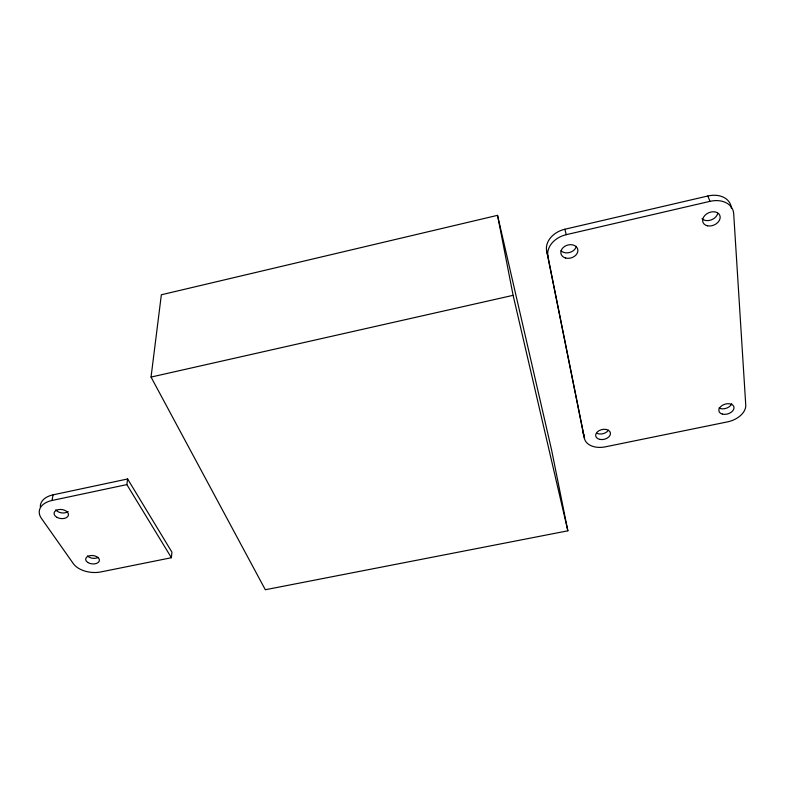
<?xml version="1.0" encoding="UTF-8"?>
<svg xmlns="http://www.w3.org/2000/svg" width="785" height="785" viewBox="0 0 785 785"><rect width="100%" height="100%" fill="white"/><g stroke="black" fill="none" stroke-linecap="round" stroke-linejoin="round"><path stroke-width="1.18" d="M53.066 494.844L51.996 500.487A22.117 13.865 7.6 0 0 41.34 518.247L73.339 563.65A21.087 12.815 5.9 0 0 100.872 571.931L171.405 557.723L171.925 552.149L127.612 478.968L53.066 494.844A22.019 13.865 7.7 0 0 40.359 507.159M151.044 377.075L161.347 294.777L497.543 215.335L551.561 449.834L567.859 530.817L265.32 589.741L151.044 377.075L513.115 295.327L497.543 215.335M171.405 557.723L126.856 484.6L127.612 478.968M707.825 196.005L710.013 201.343A23.138 16.985 -23.4 0 1 733.7 213.795L745.75 405.07A19.792 12.854 -16.9 0 1 727.45 421.888L605.333 446.842A19.095 12.727 -12.6 0 1 584.403 438.295L546.664 250.994A21.951 16.877 -16.6 0 1 564.857 229.249L707.825 196.005A23.02 16.966 -23.5 0 1 731.414 208.437M584.403 438.295L547.94 256.45A22.058 16.897 -16.5 0 1 566.25 234.676L710.013 201.343M51.996 500.487L126.856 484.6M564.857 229.249L566.25 234.676M546.664 250.994L547.94 256.45M513.115 295.327L567.859 530.817M98.272 557.419A6.888 4.21 5.9 0 1 87.478 555.908M68.138 511.526A7.222 4.553 7.7 0 1 55.774 509.799M584.403 435.832A19.007 12.727 -12.7 0 1 583.127 432.751M731.718 403.833A7.752 5.063 -17 0 1 718.972 407.994M608.375 430.239A7.487 5.014 -12.7 0 1 596.973 433.369M576.308 246.362A8.645 6.643 -16.6 0 1 569.714 252.466A8.645 6.643 -16.6 0 1 560.981 250.709M717.784 213.373A9.057 6.682 -23.5 0 1 710.916 220.016A9.057 6.682 -23.5 0 1 701.996 218.672M87.694 562.413A6.918 4.21 5.9 0 0 99.204 561.226A6.918 4.21 5.9 0 0 90.707 555.544A6.918 4.21 5.9 0 0 87.694 562.413M57.079 517.423A7.251 4.543 7.6 0 0 68.452 515.048A7.251 4.543 7.6 0 0 58.286 509.632A7.251 4.543 7.6 0 0 57.079 517.423M722.367 414.097A7.791 5.063 -16.9 0 0 734.024 407.955A7.791 5.063 -16.9 0 0 722.916 405.021A7.791 5.063 -16.9 0 0 722.367 414.097M707.462 225.795A9.106 6.682 -23.3 0 0 720.169 216.895A9.106 6.682 -23.3 0 0 706.598 213.942A9.106 6.682 -23.3 0 0 707.462 225.795M599.897 439.414A7.516 5.014 -12.6 0 0 610.445 433.104A7.516 5.014 -12.6 0 0 598.818 430.779A7.516 5.014 -12.6 0 0 599.897 439.414M565.632 258.02A8.684 6.653 -16.5 0 0 577.878 250.023A8.684 6.653 -16.5 0 0 564.572 246.461A8.684 6.653 -16.5 0 0 565.632 258.02"/></g></svg>
